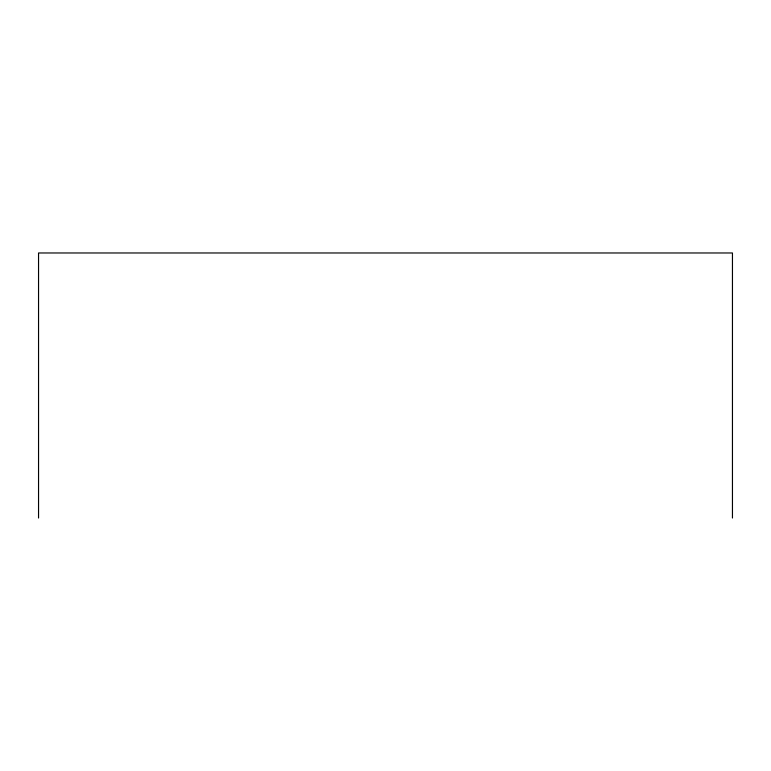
<?xml version="1.0" encoding="UTF-8"?>
<svg xmlns="http://www.w3.org/2000/svg" width="771" height="771" viewBox="0 0 771 771"><rect width="100%" height="100%" fill="white"/><g stroke="black" fill="none" stroke-linecap="round" stroke-linejoin="round"><path stroke-width="1.16" d="M732.45 518.025L732.45 252.975L38.55 252.975L38.55 518.025"/></g></svg>
